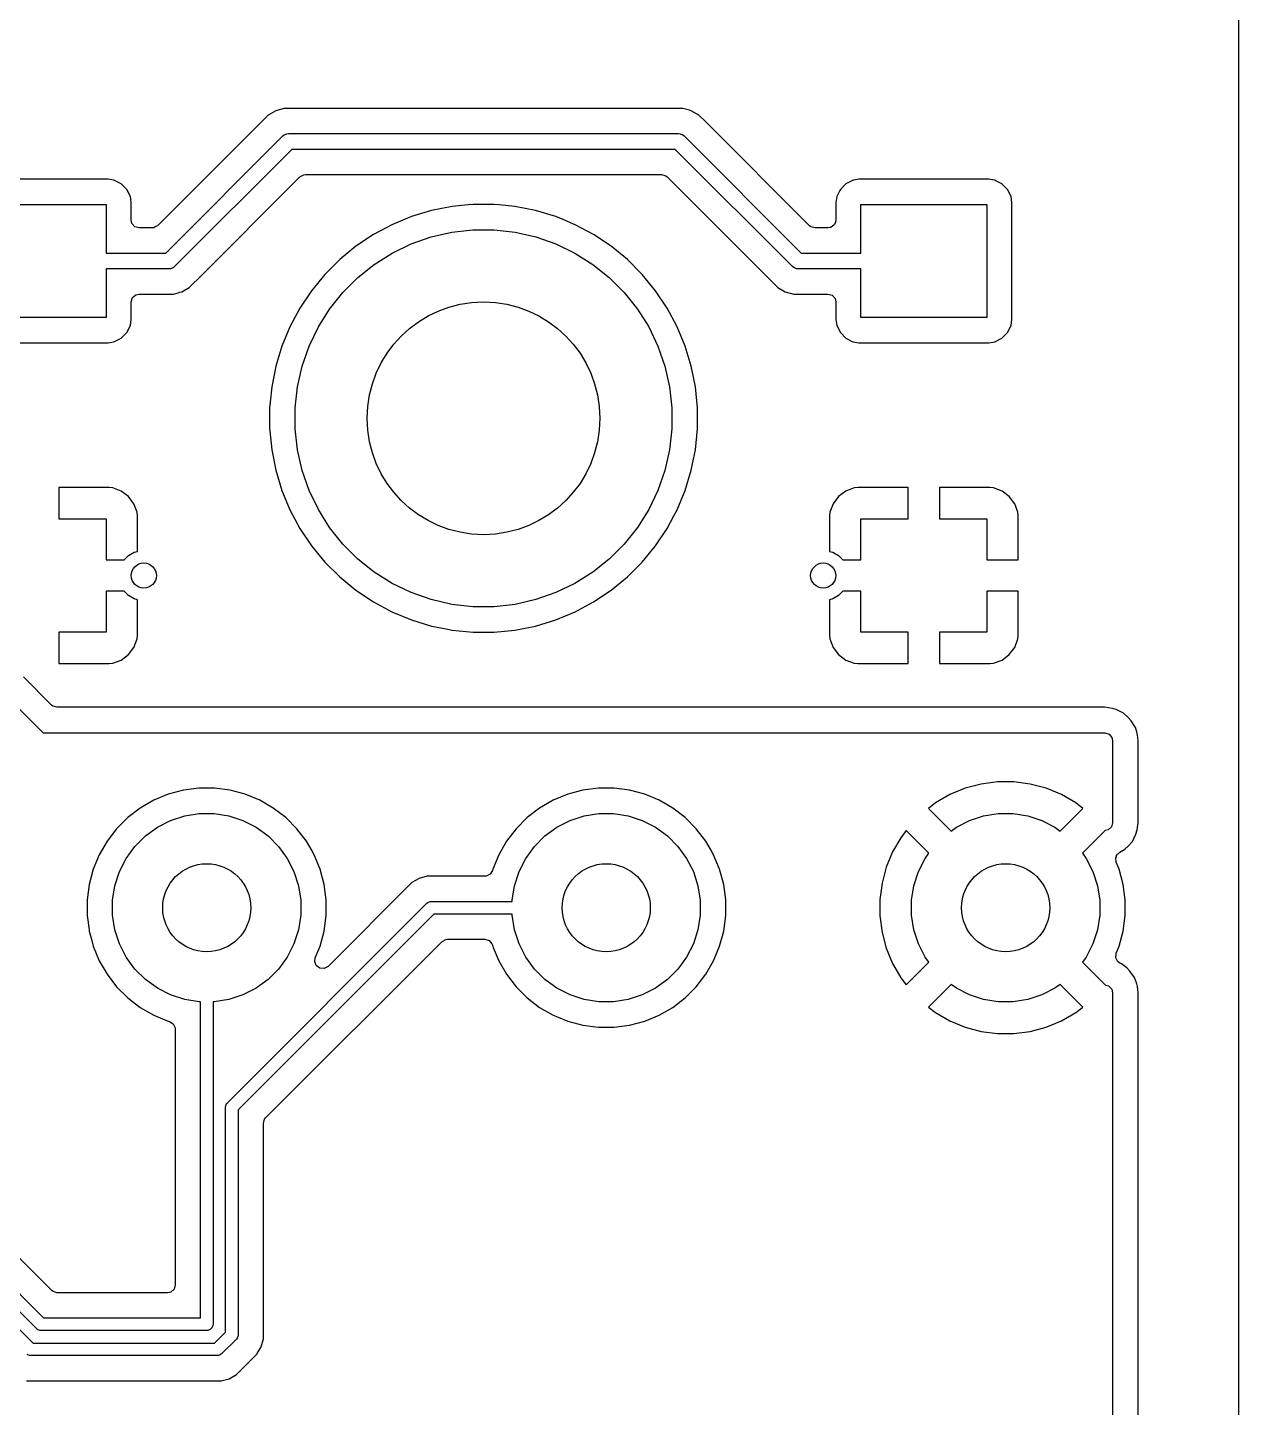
# Model space of a CAD drawing. Extents: x 0.71 to 7.56, y -5.16 to -0.79.
# Drawn here: x 6.801 to 7.559, y -3.257 to -2.393 of the extents above; entities that cross this region are included whole.
import ezdxf

# ---------------------------------------------------------------- set-up
doc = ezdxf.new("R2010")
doc.units = 0
doc.header["$MEASUREMENT"] = 0
doc.layers.add('BLACK', color=7, linetype='CONTINUOUS')

msp = doc.modelspace()

# ---------------------------------------------------------------- linework, layer by layer
at = {"layer": 'BLACK', "linetype": 'CONTINUOUS'}
for p, q in [((7.55904, -1.06321), (7.55904, -4.88168)), ((6.95186, -2.44801), (6.88262, -2.51725)), ((6.95658, -2.44529), (6.95186, -2.44801)), ((6.95186, -2.44801), (6.95186, -2.44801)), ((6.9572, -2.44512), (6.95658, -2.44529)), ((6.96184, -2.44388), (6.9572, -2.44512)), ((6.96729, -2.44388), (6.96184, -2.44388)), ((6.96759, -2.44388), (6.96729, -2.44388)), ((7.20564, -2.44388), (6.96759, -2.44388)), ((6.96759, -2.44388), (6.96759, -2.44388)), ((7.20594, -2.44388), (7.20564, -2.44388)), ((7.20564, -2.44388), (7.20564, -2.44388)), ((7.21139, -2.44388), (7.20594, -2.44388)), ((7.21554, -2.44499), (7.21139, -2.44388)), ((7.21665, -2.44529), (7.21554, -2.44499)), ((7.21554, -2.44499), (7.21554, -2.44499)), ((7.22136, -2.44801), (7.21665, -2.44529)), ((7.22549, -2.45214), (7.22136, -2.44801)), ((7.22136, -2.44801), (7.22136, -2.44801)), ((7.22549, -2.45214), (7.22549, -2.45214)), ((7.2906, -2.51725), (7.22549, -2.45214)), ((6.96109, -2.46109), (6.96183, -2.46048)), ((6.96183, -2.46048), (6.96361, -2.45974)), ((6.96361, -2.45974), (6.96457, -2.45965)), ((6.96361, -2.45974), (6.96361, -2.45974)), ((6.96457, -2.45965), (7.20866, -2.45965)), ((7.20866, -2.45965), (7.20962, -2.45974)), ((7.20962, -2.45974), (7.20962, -2.45974)), ((7.20962, -2.45974), (7.21014, -2.45996)), ((7.21014, -2.45996), (7.2114, -2.46048)), ((7.2114, -2.46048), (7.2114, -2.46048)), ((7.2114, -2.46048), (7.21214, -2.46109)), ((6.88773, -2.53445), (6.96109, -2.46109)), ((6.96661, -2.46949), (6.89324, -2.54285)), ((7.20662, -2.46949), (6.96661, -2.46949)), ((7.27998, -2.54285), (7.20662, -2.46949)), ((7.21214, -2.46109), (7.2855, -2.53445)), ((6.90672, -2.55167), (6.97171, -2.48669)), ((6.97171, -2.48669), (6.97412, -2.48537)), ((6.97412, -2.48537), (6.97516, -2.48526)), ((6.97516, -2.48526), (7.19807, -2.48526)), ((7.19807, -2.48526), (7.20071, -2.48603)), ((7.20071, -2.48603), (7.20152, -2.48669)), ((7.20152, -2.48669), (7.27076, -2.55593)), ((6.85163, -2.48817), (6.77041, -2.48817)), ((6.85533, -2.48875), (6.85163, -2.48817)), ((6.85606, -2.48913), (6.85533, -2.48875)), ((6.85978, -2.49102), (6.85606, -2.48913)), ((6.86331, -2.49455), (6.85978, -2.49102)), ((6.85978, -2.49102), (6.85978, -2.49102)), ((6.85978, -2.49102), (6.85978, -2.49102)), ((6.86558, -2.499), (6.86331, -2.49455)), ((6.86331, -2.49455), (6.86331, -2.49455)), ((6.86331, -2.49455), (6.86331, -2.49455)), ((7.30958, -2.49521), (7.30765, -2.499)), ((7.30992, -2.49455), (7.30958, -2.49521)), ((7.31345, -2.49102), (7.30992, -2.49455)), ((7.30992, -2.49455), (7.30992, -2.49455)), ((7.30992, -2.49455), (7.30992, -2.49455)), ((7.3179, -2.48875), (7.31345, -2.49102)), ((7.31345, -2.49102), (7.31345, -2.49102)), ((7.31345, -2.49102), (7.31345, -2.49102)), ((7.31841, -2.48867), (7.3179, -2.48875)), ((7.32159, -2.48817), (7.31841, -2.48867)), ((7.40282, -2.48817), (7.32159, -2.48817)), ((7.40651, -2.48875), (7.40282, -2.48817)), ((7.40724, -2.48913), (7.40651, -2.48875)), ((7.41096, -2.49102), (7.40724, -2.48913)), ((7.41449, -2.49455), (7.41096, -2.49102)), ((7.41096, -2.49102), (7.41096, -2.49102)), ((7.41096, -2.49102), (7.41096, -2.49102)), ((7.41676, -2.499), (7.41449, -2.49455)), ((7.41449, -2.49455), (7.41449, -2.49455)), ((7.41449, -2.49455), (7.41449, -2.49455)), ((6.77165, -2.50394), (6.85039, -2.50394)), ((6.85039, -2.50394), (6.85039, -2.53445)), ((6.86585, -2.50074), (6.86558, -2.499)), ((6.86616, -2.5027), (6.86585, -2.50074)), ((6.86616, -2.5138), (6.86616, -2.5027)), ((7.08004, -2.50392), (7.07709, -2.50421)), ((7.09319, -2.50392), (7.08004, -2.50392)), ((7.09638, -2.50423), (7.09319, -2.50392)), ((7.30765, -2.499), (7.30707, -2.5027)), ((7.30707, -2.5027), (7.30707, -2.5138)), ((7.32283, -2.53445), (7.32283, -2.50394)), ((7.32283, -2.50394), (7.40157, -2.50394)), ((7.40157, -2.50394), (7.40157, -2.5748)), ((7.41734, -2.5027), (7.41676, -2.499)), ((7.41734, -2.57604), (7.41734, -2.5027)), ((7.04146, -2.51159), (7.0293, -2.51663)), ((7.05405, -2.50777), (7.04146, -2.51159)), ((7.06695, -2.50521), (7.05405, -2.50777)), ((7.05405, -2.50777), (7.05405, -2.50777)), ((7.07709, -2.50421), (7.06695, -2.50521)), ((7.06695, -2.50521), (7.06695, -2.50521)), ((7.10628, -2.50521), (7.09638, -2.50423)), ((7.11918, -2.50777), (7.10628, -2.50521)), ((7.10628, -2.50521), (7.10628, -2.50521)), ((7.13177, -2.51159), (7.11918, -2.50777)), ((7.11918, -2.50777), (7.11918, -2.50777)), ((7.13636, -2.51349), (7.13177, -2.51159)), ((6.8666, -2.51583), (6.86616, -2.5138)), ((6.8684, -2.51791), (6.8666, -2.51583)), ((6.87104, -2.51868), (6.8684, -2.51791)), ((6.87917, -2.51868), (6.87104, -2.51868)), ((6.88021, -2.51857), (6.87917, -2.51868)), ((6.8803, -2.51852), (6.88021, -2.51857)), ((6.88055, -2.51848), (6.8803, -2.51852)), ((6.88156, -2.51783), (6.88055, -2.51848)), ((6.88262, -2.51725), (6.88156, -2.51783)), ((7.0293, -2.51663), (7.0177, -2.52283)), ((7.0293, -2.51663), (7.0293, -2.51663)), ((7.05392, -2.5243), (7.06683, -2.52135)), ((7.06683, -2.52135), (7.07999, -2.51987)), ((7.07999, -2.51987), (7.09324, -2.51987)), ((7.09324, -2.51987), (7.1064, -2.52135)), ((7.1064, -2.52135), (7.11931, -2.5243)), ((7.14106, -2.51544), (7.13636, -2.51349)), ((7.14392, -2.51663), (7.14106, -2.51544)), ((7.15552, -2.52283), (7.14392, -2.51663)), ((7.14392, -2.51663), (7.14392, -2.51663)), ((7.29142, -2.51791), (7.2906, -2.51725)), ((7.29406, -2.51868), (7.29142, -2.51791)), ((7.30219, -2.51868), (7.29406, -2.51868)), ((7.30356, -2.51848), (7.30219, -2.51868)), ((7.3038, -2.51833), (7.30356, -2.51848)), ((7.30421, -2.51824), (7.3038, -2.51833)), ((7.305, -2.51756), (7.30421, -2.51824)), ((7.30587, -2.517), (7.305, -2.51756)), ((7.30602, -2.51667), (7.30587, -2.517)), ((7.30629, -2.51644), (7.30602, -2.51667)), ((7.30659, -2.51544), (7.30629, -2.51644)), ((7.30702, -2.51449), (7.30659, -2.51544)), ((7.30707, -2.5138), (7.30697, -2.51414)), ((7.30697, -2.51414), (7.30702, -2.51449)), ((7.0177, -2.52283), (7.00677, -2.53013)), ((7.0177, -2.52283), (7.0177, -2.52283)), ((7.02948, -2.53442), (7.04142, -2.52868)), ((7.04142, -2.52868), (7.05392, -2.5243)), ((7.11931, -2.5243), (7.13181, -2.52868)), ((7.13181, -2.52868), (7.14375, -2.53442)), ((7.16646, -2.53013), (7.15552, -2.52283)), ((7.15552, -2.52283), (7.15552, -2.52283)), ((7.15552, -2.52283), (7.15552, -2.52283)), ((6.85039, -2.53445), (6.88773, -2.53445)), ((6.9966, -2.53848), (6.9873, -2.54778)), ((7.00677, -2.53013), (6.9966, -2.53848)), ((7.00677, -2.53013), (7.00677, -2.53013)), ((7.01827, -2.54147), (7.02948, -2.53442)), ((7.14375, -2.53442), (7.15496, -2.54147)), ((7.17663, -2.53848), (7.16646, -2.53013)), ((7.16646, -2.53013), (7.16646, -2.53013)), ((7.16646, -2.53013), (7.16646, -2.53013)), ((7.18593, -2.54778), (7.17663, -2.53848)), ((7.2855, -2.53445), (7.32283, -2.53445)), ((6.88976, -2.54429), (6.85039, -2.54429)), ((6.85039, -2.54429), (6.85039, -2.5748)), ((6.89072, -2.5442), (6.88976, -2.54429)), ((6.89124, -2.54398), (6.89072, -2.5442)), ((6.89072, -2.5442), (6.89072, -2.5442)), ((6.8925, -2.54346), (6.89124, -2.54398)), ((6.89324, -2.54285), (6.8925, -2.54346)), ((6.8925, -2.54346), (6.8925, -2.54346)), ((7.00791, -2.54973), (7.01827, -2.54147)), ((7.15496, -2.54147), (7.16532, -2.54973)), ((7.28073, -2.54346), (7.27998, -2.54285)), ((7.2825, -2.5442), (7.28073, -2.54346)), ((7.28346, -2.54429), (7.2825, -2.5442)), ((7.2825, -2.5442), (7.2825, -2.5442)), ((7.32283, -2.54429), (7.28346, -2.54429)), ((7.32283, -2.5748), (7.32283, -2.54429)), ((6.89775, -2.55865), (6.90247, -2.55593)), ((6.90247, -2.55593), (6.90632, -2.55207)), ((6.90632, -2.55207), (6.90672, -2.55167)), ((6.90632, -2.55207), (6.90632, -2.55207)), ((6.90672, -2.55167), (6.90672, -2.55167)), ((6.9873, -2.54778), (6.97895, -2.55795)), ((6.99855, -2.55909), (7.00791, -2.54973)), ((7.16532, -2.54973), (7.17468, -2.55909)), ((7.19428, -2.55795), (7.18593, -2.54778)), ((7.18593, -2.54778), (7.18593, -2.54778)), ((7.18593, -2.54778), (7.18593, -2.54778)), ((7.27076, -2.55593), (7.27076, -2.55593)), ((7.27076, -2.55593), (7.27076, -2.55593)), ((7.27076, -2.55593), (7.27548, -2.55865)), ((6.86616, -2.56494), (6.86694, -2.5623)), ((6.86694, -2.5623), (6.86902, -2.5605)), ((6.86902, -2.5605), (6.87104, -2.56006)), ((6.87104, -2.56006), (6.88674, -2.56006)), ((6.88674, -2.56006), (6.88674, -2.56006)), ((6.88674, -2.56006), (6.88704, -2.56006)), ((6.88704, -2.56006), (6.89249, -2.56006)), ((6.89249, -2.56006), (6.89549, -2.55925)), ((6.89249, -2.56006), (6.89249, -2.56006)), ((6.89549, -2.55925), (6.89664, -2.55895)), ((6.89664, -2.55895), (6.89775, -2.55865)), ((6.89664, -2.55895), (6.89664, -2.55895)), ((6.97895, -2.55795), (6.97164, -2.56888)), ((6.97895, -2.55795), (6.97895, -2.55795)), ((6.99029, -2.56945), (6.99855, -2.55909)), ((7.17468, -2.55909), (7.18294, -2.56945)), ((7.20158, -2.56889), (7.19428, -2.55795)), ((7.27548, -2.55865), (7.27548, -2.55865)), ((7.27548, -2.55865), (7.27548, -2.55865)), ((7.27548, -2.55865), (7.28074, -2.56006)), ((7.28074, -2.56006), (7.28074, -2.56006)), ((7.28074, -2.56006), (7.28649, -2.56006)), ((7.28649, -2.56006), (7.28649, -2.56006)), ((7.28649, -2.56006), (7.30219, -2.56006)), ((7.30219, -2.56006), (7.30482, -2.56083)), ((7.30482, -2.56083), (7.30663, -2.56291)), ((7.30663, -2.56291), (7.30707, -2.56494)), ((6.86616, -2.57604), (6.86616, -2.56494)), ((6.97164, -2.56889), (6.96544, -2.58049)), ((6.97164, -2.56888), (6.97164, -2.56889)), ((6.98324, -2.58066), (6.99029, -2.56945)), ((7.18294, -2.56945), (7.18999, -2.58066)), ((7.20761, -2.58015), (7.20158, -2.56889)), ((7.20158, -2.56889), (7.20158, -2.56889)), ((7.20158, -2.56889), (7.20158, -2.56889)), ((7.30707, -2.56494), (7.30707, -2.57604)), ((6.85039, -2.5748), (6.77165, -2.5748)), ((6.86331, -2.58419), (6.86558, -2.57974)), ((6.86558, -2.57974), (6.86616, -2.57604)), ((6.86558, -2.57974), (6.86558, -2.57974)), ((6.86558, -2.57974), (6.86558, -2.57974)), ((6.96544, -2.58049), (6.96041, -2.59264)), ((6.96544, -2.58049), (6.96544, -2.58049)), ((6.97749, -2.5926), (6.98324, -2.58066)), ((7.18999, -2.58066), (7.19573, -2.5926)), ((7.20778, -2.58049), (7.20761, -2.58015)), ((7.21282, -2.59264), (7.20778, -2.58049)), ((7.30707, -2.57604), (7.30765, -2.57974)), ((7.30765, -2.57974), (7.30992, -2.58419)), ((7.40157, -2.5748), (7.32283, -2.5748)), ((7.41449, -2.58419), (7.41676, -2.57974)), ((7.41676, -2.57974), (7.41734, -2.57604)), ((7.41676, -2.57974), (7.41676, -2.57974)), ((7.41676, -2.57974), (7.41676, -2.57974)), ((7.41734, -2.57604), (7.41734, -2.57604)), ((6.85163, -2.59057), (6.85533, -2.58999)), ((6.85533, -2.58999), (6.85978, -2.58772)), ((6.85978, -2.58772), (6.86331, -2.58419)), ((7.30992, -2.58419), (7.30992, -2.58419)), ((7.30992, -2.58419), (7.30992, -2.58419)), ((7.30992, -2.58419), (7.31345, -2.58772)), ((7.31345, -2.58772), (7.31345, -2.58772)), ((7.31345, -2.58772), (7.31345, -2.58772)), ((7.31345, -2.58772), (7.31732, -2.58969)), ((7.31732, -2.58969), (7.3179, -2.58999)), ((7.3179, -2.58999), (7.32159, -2.59057)), ((7.40282, -2.59057), (7.40651, -2.58999)), ((7.40651, -2.58999), (7.41096, -2.58772)), ((7.41096, -2.58772), (7.41449, -2.58419)), ((6.77041, -2.59057), (6.85163, -2.59057)), ((6.96041, -2.59264), (6.95659, -2.60523)), ((6.97312, -2.6051), (6.97749, -2.5926)), ((7.19573, -2.5926), (7.20011, -2.6051)), ((7.21664, -2.60523), (7.21282, -2.59264)), ((7.32159, -2.59057), (7.32159, -2.59057)), ((7.32159, -2.59057), (7.40282, -2.59057)), ((6.95659, -2.60523), (6.95403, -2.61813)), ((6.95659, -2.60523), (6.95659, -2.60523)), ((6.97017, -2.61801), (6.97312, -2.6051)), ((7.20011, -2.6051), (7.20306, -2.61801)), ((7.21801, -2.61212), (7.21664, -2.60523)), ((7.21664, -2.60523), (7.21664, -2.60523)), ((7.21664, -2.60523), (7.21664, -2.60523)), ((7.21664, -2.60523), (7.21664, -2.60523)), ((7.2192, -2.61813), (7.21801, -2.61212)), ((6.95403, -2.61813), (6.95309, -2.62765)), ((6.95403, -2.61813), (6.95403, -2.61813)), ((6.96869, -2.63117), (6.97017, -2.61801)), ((7.20306, -2.61801), (7.20454, -2.63117)), ((7.22049, -2.63122), (7.2192, -2.61813)), ((6.95309, -2.62765), (6.95274, -2.63122)), ((6.95274, -2.63122), (6.95274, -2.64437)), ((6.96869, -2.64442), (6.96869, -2.63117)), ((7.20454, -2.63117), (7.20454, -2.64442)), ((7.22049, -2.64437), (7.22049, -2.63122)), ((6.95274, -2.64437), (6.95285, -2.64557)), ((6.95285, -2.64557), (6.95403, -2.65746)), ((6.97017, -2.65758), (6.96869, -2.64442)), ((7.20454, -2.64442), (7.20306, -2.65758)), ((7.2192, -2.65746), (7.22049, -2.64437)), ((6.95403, -2.65746), (6.95403, -2.65746)), ((6.95403, -2.65746), (6.95659, -2.67036)), ((6.97312, -2.67049), (6.97017, -2.65758)), ((7.20306, -2.65758), (7.20011, -2.67049)), ((7.21804, -2.66332), (7.2192, -2.65746)), ((7.21664, -2.67036), (7.21804, -2.66332)), ((6.95659, -2.67036), (6.95659, -2.67036)), ((6.95659, -2.67036), (6.96041, -2.68295)), ((6.97749, -2.68299), (6.97312, -2.67049)), ((7.20011, -2.67049), (7.19573, -2.68299)), ((7.21282, -2.68295), (7.21664, -2.67036)), ((7.21664, -2.67036), (7.21664, -2.67036)), ((7.21664, -2.67036), (7.21664, -2.67036)), ((6.65499, -2.67861), (6.81102, -2.83465)), ((6.85228, -2.6811), (6.82087, -2.6811)), ((6.82087, -2.6811), (6.82087, -2.70079)), ((6.85462, -2.68135), (6.85228, -2.6811)), ((6.85992, -2.68333), (6.85462, -2.68135)), ((6.85462, -2.68135), (6.85462, -2.68135)), ((6.86446, -2.68672), (6.85992, -2.68333)), ((6.85992, -2.68333), (6.85992, -2.68333)), ((6.96041, -2.68295), (6.96544, -2.6951)), ((6.98324, -2.69493), (6.97749, -2.68299)), ((7.19573, -2.68299), (7.18999, -2.69493)), ((7.20778, -2.6951), (7.21282, -2.68295)), ((7.3133, -2.68333), (7.30877, -2.68672)), ((7.31861, -2.68135), (7.3133, -2.68333)), ((7.3133, -2.68333), (7.3133, -2.68333)), ((7.32095, -2.6811), (7.31861, -2.68135)), ((7.31861, -2.68135), (7.31861, -2.68135)), ((7.35236, -2.6811), (7.32095, -2.6811)), ((7.35236, -2.70079), (7.35236, -2.6811)), ((7.40346, -2.6811), (7.37205, -2.6811)), ((7.37205, -2.6811), (7.37205, -2.70079)), ((7.4058, -2.68135), (7.40346, -2.6811)), ((7.41111, -2.68333), (7.4058, -2.68135)), ((7.4058, -2.68135), (7.4058, -2.68135)), ((7.41564, -2.68672), (7.41111, -2.68333)), ((7.41111, -2.68333), (7.41111, -2.68333)), ((6.86785, -2.69126), (6.86446, -2.68672)), ((6.86446, -2.68672), (6.86446, -2.68672)), ((6.86983, -2.69656), (6.86785, -2.69126)), ((6.86785, -2.69126), (6.86785, -2.69126)), ((7.30538, -2.69126), (7.3034, -2.69656)), ((7.30877, -2.68672), (7.30538, -2.69126)), ((7.30538, -2.69126), (7.30538, -2.69126)), ((7.30877, -2.68672), (7.30877, -2.68672)), ((7.41903, -2.69126), (7.41564, -2.68672)), ((7.41564, -2.68672), (7.41564, -2.68672)), ((7.42101, -2.69656), (7.41903, -2.69126)), ((7.41903, -2.69126), (7.41903, -2.69126)), ((6.82087, -2.70079), (6.85039, -2.70079)), ((6.85039, -2.70079), (6.85039, -2.72638)), ((6.87008, -2.6989), (6.86983, -2.69656)), ((6.86983, -2.69656), (6.86983, -2.69656)), ((6.87008, -2.72111), (6.87008, -2.6989)), ((6.87008, -2.6989), (6.87008, -2.6989)), ((6.96544, -2.6951), (6.96544, -2.6951)), ((6.96544, -2.6951), (6.97164, -2.7067)), ((6.99029, -2.70614), (6.98324, -2.69493)), ((7.18999, -2.69493), (7.18294, -2.70614)), ((7.20158, -2.70671), (7.20575, -2.6989)), ((7.20575, -2.6989), (7.20778, -2.6951)), ((7.3034, -2.69656), (7.30315, -2.6989)), ((7.30315, -2.6989), (7.30315, -2.72111)), ((7.3034, -2.69656), (7.3034, -2.69656)), ((7.32283, -2.72638), (7.32283, -2.70079)), ((7.32283, -2.70079), (7.35236, -2.70079)), ((7.37205, -2.70079), (7.40157, -2.70079)), ((7.40157, -2.70079), (7.40157, -2.72638)), ((7.42126, -2.6989), (7.42101, -2.69656)), ((7.42101, -2.69656), (7.42101, -2.69656)), ((7.42126, -2.72638), (7.42126, -2.6989)), ((7.42126, -2.6989), (7.42126, -2.6989)), ((6.97164, -2.7067), (6.97164, -2.70671)), ((6.97164, -2.70671), (6.97895, -2.71764)), ((6.99855, -2.7165), (6.99029, -2.70614)), ((7.18294, -2.70614), (7.17468, -2.7165)), ((7.19428, -2.71764), (7.20158, -2.70671)), ((6.97895, -2.71764), (6.97895, -2.71764)), ((6.97895, -2.71764), (6.9873, -2.72781)), ((7.00791, -2.72586), (6.99855, -2.7165)), ((7.17468, -2.7165), (7.16532, -2.72586)), ((7.18593, -2.72781), (7.19428, -2.71764)), ((6.85039, -2.72638), (6.86178, -2.72638)), ((6.86178, -2.72638), (6.86443, -2.72373)), ((6.86443, -2.72373), (6.86799, -2.72167)), ((6.86799, -2.72167), (6.87008, -2.72111)), ((6.9873, -2.72781), (6.9966, -2.73711)), ((7.01827, -2.73412), (7.00791, -2.72586)), ((7.16532, -2.72586), (7.15496, -2.73412)), ((7.17663, -2.73711), (7.18593, -2.72781)), ((7.30315, -2.72111), (7.30524, -2.72167)), ((7.30524, -2.72167), (7.3088, -2.72373)), ((7.3088, -2.72373), (7.31145, -2.72638)), ((7.31145, -2.72638), (7.32283, -2.72638)), ((7.40157, -2.72638), (7.42126, -2.72638)), ((6.9966, -2.73711), (6.9966, -2.73711)), ((6.9966, -2.73711), (6.9966, -2.73711)), ((6.9966, -2.73711), (7.00677, -2.74546)), ((7.02948, -2.74117), (7.01827, -2.73412)), ((7.15496, -2.73412), (7.14375, -2.74117)), ((7.16646, -2.74546), (7.17663, -2.73711)), ((7.00677, -2.74546), (7.0177, -2.75276)), ((7.04142, -2.74691), (7.02948, -2.74117)), ((7.14375, -2.74117), (7.13181, -2.74691)), ((7.15552, -2.75276), (7.16646, -2.74546)), ((6.86178, -2.74606), (6.85039, -2.74606)), ((6.85039, -2.74606), (6.85039, -2.77165)), ((6.86443, -2.74871), (6.86178, -2.74606)), ((6.86799, -2.75077), (6.86443, -2.74871)), ((6.87008, -2.75133), (6.86799, -2.75077)), ((6.87008, -2.77354), (6.87008, -2.75133)), ((7.0177, -2.75276), (7.0177, -2.75276)), ((7.0177, -2.75276), (7.0177, -2.75276)), ((7.0177, -2.75276), (7.0293, -2.75897)), ((7.05392, -2.75129), (7.04142, -2.74691)), ((7.06683, -2.75424), (7.05392, -2.75129)), ((7.07999, -2.75572), (7.06683, -2.75424)), ((7.1064, -2.75424), (7.09324, -2.75572)), ((7.11931, -2.75129), (7.1064, -2.75424)), ((7.13181, -2.74691), (7.11931, -2.75129)), ((7.14392, -2.75897), (7.15552, -2.75276)), ((7.30524, -2.75077), (7.30315, -2.75133)), ((7.30315, -2.75133), (7.30315, -2.77354)), ((7.3088, -2.74871), (7.30524, -2.75077)), ((7.31145, -2.74606), (7.3088, -2.74871)), ((7.32283, -2.74606), (7.31145, -2.74606)), ((7.32283, -2.77165), (7.32283, -2.74606)), ((7.42126, -2.74606), (7.40157, -2.74606)), ((7.40157, -2.74606), (7.40157, -2.77165)), ((7.42126, -2.77354), (7.42126, -2.74606)), ((7.0293, -2.75897), (7.0293, -2.75897)), ((7.0293, -2.75897), (7.0293, -2.75897)), ((7.0293, -2.75897), (7.04146, -2.764)), ((7.09324, -2.75572), (7.07999, -2.75572)), ((7.13177, -2.764), (7.14392, -2.75897)), ((6.85039, -2.77165), (6.82087, -2.77165)), ((6.82087, -2.77165), (6.82087, -2.79134)), ((7.04146, -2.764), (7.05405, -2.76782)), ((7.05405, -2.76782), (7.05405, -2.76782)), ((7.05405, -2.76782), (7.05405, -2.76782)), ((7.05405, -2.76782), (7.05405, -2.76782)), ((7.05405, -2.76782), (7.06214, -2.76943)), ((7.06214, -2.76943), (7.06695, -2.77038)), ((7.06695, -2.77038), (7.08004, -2.77167)), ((7.08004, -2.77167), (7.08004, -2.77167)), ((7.08004, -2.77167), (7.09319, -2.77167)), ((7.09319, -2.77167), (7.10628, -2.77038)), ((7.09319, -2.77167), (7.09319, -2.77167)), ((7.10628, -2.77038), (7.11267, -2.76911)), ((7.11267, -2.76911), (7.11918, -2.76782)), ((7.11918, -2.76782), (7.13177, -2.764)), ((7.11918, -2.76782), (7.11918, -2.76782)), ((7.11918, -2.76782), (7.11918, -2.76782)), ((7.11918, -2.76782), (7.11918, -2.76782)), ((7.35236, -2.77165), (7.32283, -2.77165)), ((7.35236, -2.79134), (7.35236, -2.77165)), ((7.40157, -2.77165), (7.37205, -2.77165)), ((7.37205, -2.77165), (7.37205, -2.79134)), ((6.86785, -2.78118), (6.86983, -2.77588)), ((6.86983, -2.77588), (6.87008, -2.77354)), ((6.86983, -2.77588), (6.86983, -2.77588)), ((6.87008, -2.77354), (6.87008, -2.77354)), ((7.30315, -2.77354), (7.3034, -2.77588)), ((7.3034, -2.77588), (7.3034, -2.77588)), ((7.3034, -2.77588), (7.30538, -2.78118)), ((7.41903, -2.78118), (7.42101, -2.77588)), ((7.42101, -2.77588), (7.42126, -2.77354)), ((7.42101, -2.77588), (7.42101, -2.77588)), ((7.42126, -2.77354), (7.42126, -2.77354)), ((6.85462, -2.79109), (6.85992, -2.78911)), ((6.85992, -2.78911), (6.86446, -2.78572)), ((6.85992, -2.78911), (6.85992, -2.78911)), ((6.86446, -2.78572), (6.86785, -2.78118)), ((6.86446, -2.78572), (6.86446, -2.78572)), ((6.86785, -2.78118), (6.86785, -2.78118)), ((7.30538, -2.78118), (7.30538, -2.78118)), ((7.30538, -2.78118), (7.30877, -2.78572)), ((7.30877, -2.78572), (7.30877, -2.78572)), ((7.30877, -2.78572), (7.3133, -2.78911)), ((7.3133, -2.78911), (7.3133, -2.78911)), ((7.3133, -2.78911), (7.31861, -2.79109)), ((7.4058, -2.79109), (7.41111, -2.78911)), ((7.41111, -2.78911), (7.41564, -2.78572)), ((7.41111, -2.78911), (7.41111, -2.78911)), ((7.41564, -2.78572), (7.41903, -2.78118)), ((7.41564, -2.78572), (7.41564, -2.78572)), ((7.41903, -2.78118), (7.41903, -2.78118)), ((6.82087, -2.79134), (6.85228, -2.79134)), ((6.85228, -2.79134), (6.85462, -2.79109)), ((6.85228, -2.79134), (6.85228, -2.79134)), ((6.85462, -2.79109), (6.85462, -2.79109)), ((7.31861, -2.79109), (7.31861, -2.79109)), ((7.31861, -2.79109), (7.32095, -2.79134)), ((7.32095, -2.79134), (7.32095, -2.79134)), ((7.32095, -2.79134), (7.35236, -2.79134)), ((7.37205, -2.79134), (7.40346, -2.79134)), ((7.40346, -2.79134), (7.4058, -2.79109)), ((7.40346, -2.79134), (7.40346, -2.79134)), ((7.4058, -2.79109), (7.4058, -2.79109)), ((6.81621, -2.81725), (6.79863, -2.79967)), ((6.81702, -2.81791), (6.81621, -2.81725)), ((6.81966, -2.81868), (6.81702, -2.81791)), ((7.47543, -2.81868), (6.81966, -2.81868)), ((7.47993, -2.81933), (7.47543, -2.81868)), ((7.48257, -2.8201), (7.47993, -2.81933)), ((7.47993, -2.81933), (7.47993, -2.81933)), ((7.48708, -2.82224), (7.48257, -2.8201)), ((7.49014, -2.82497), (7.48708, -2.82224)), ((7.48708, -2.82224), (7.48708, -2.82224)), ((7.48708, -2.82224), (7.48708, -2.82224)), ((7.49194, -2.82705), (7.49014, -2.82497)), ((7.49014, -2.82497), (7.49014, -2.82497)), ((7.49014, -2.82497), (7.49014, -2.82497)), ((7.49194, -2.82705), (7.49194, -2.82705)), ((7.49194, -2.82705), (7.49194, -2.82705)), ((7.49458, -2.83129), (7.49194, -2.82705)), ((7.49547, -2.83411), (7.49458, -2.83129)), ((6.81102, -2.83465), (7.47543, -2.83465)), ((7.47543, -2.83465), (7.47807, -2.83542)), ((7.47807, -2.83542), (7.47987, -2.8375)), ((7.47987, -2.8375), (7.48031, -2.83953)), ((7.48031, -2.83953), (7.48031, -2.89091)), ((7.49591, -2.83613), (7.49547, -2.83411)), ((7.49628, -2.83953), (7.49591, -2.83613)), ((7.49628, -2.89091), (7.49628, -2.83953)), ((7.39799, -2.8667), (7.38802, -2.86937)), ((7.40822, -2.86535), (7.39799, -2.8667)), ((7.39799, -2.8667), (7.39799, -2.8667)), ((7.41855, -2.86535), (7.40822, -2.86535)), ((7.42878, -2.8667), (7.41855, -2.86535)), ((7.43875, -2.86937), (7.42878, -2.8667)), ((7.42878, -2.8667), (7.42878, -2.8667)), ((6.88928, -2.87309), (6.88022, -2.87684)), ((6.89876, -2.87055), (6.88928, -2.87309)), ((6.90848, -2.86927), (6.89876, -2.87055)), ((6.91829, -2.86927), (6.90848, -2.86927)), ((6.90848, -2.86927), (6.90848, -2.86927)), ((6.90848, -2.86927), (6.90848, -2.86927)), ((6.92801, -2.87055), (6.91829, -2.86927)), ((6.91829, -2.86927), (6.91829, -2.86927)), ((6.91829, -2.86927), (6.91829, -2.86927)), ((6.93749, -2.87309), (6.92801, -2.87055)), ((6.94655, -2.87684), (6.93749, -2.87309)), ((7.13928, -2.87309), (7.13022, -2.87684)), ((7.14876, -2.87055), (7.13928, -2.87309)), ((7.15848, -2.86927), (7.14876, -2.87055)), ((7.16829, -2.86927), (7.15848, -2.86927)), ((7.15848, -2.86927), (7.15848, -2.86927)), ((7.15848, -2.86927), (7.15848, -2.86927)), ((7.17801, -2.87055), (7.16829, -2.86927)), ((7.16829, -2.86927), (7.16829, -2.86927)), ((7.16829, -2.86927), (7.16829, -2.86927)), ((7.18749, -2.87309), (7.17801, -2.87055)), ((7.19655, -2.87684), (7.18749, -2.87309)), ((7.37848, -2.87332), (7.36955, -2.87848)), ((7.37849, -2.87332), (7.37848, -2.87332)), ((7.38802, -2.86937), (7.37849, -2.87332)), ((7.44829, -2.87332), (7.43875, -2.86937)), ((7.45723, -2.87848), (7.44829, -2.87332)), ((7.44829, -2.87332), (7.44829, -2.87332)), ((6.87173, -2.88175), (6.86395, -2.88772)), ((6.88022, -2.87684), (6.87173, -2.88175)), ((6.88022, -2.87684), (6.88022, -2.87684)), ((6.95504, -2.88175), (6.94655, -2.87684)), ((6.94655, -2.87684), (6.94655, -2.87684)), ((6.96283, -2.88772), (6.95504, -2.88175)), ((7.12173, -2.88175), (7.11395, -2.88772)), ((7.13022, -2.87684), (7.12173, -2.88175)), ((7.13022, -2.87684), (7.13022, -2.87684)), ((7.20504, -2.88175), (7.19655, -2.87684)), ((7.19655, -2.87684), (7.19655, -2.87684)), ((7.21274, -2.88765), (7.20504, -2.88175)), ((7.36955, -2.87848), (7.3651, -2.88189)), ((7.3651, -2.88189), (7.3651, -2.88189)), ((7.3651, -2.88189), (7.3793, -2.89609)), ((7.44747, -2.89609), (7.46167, -2.88189)), ((7.46167, -2.88189), (7.45723, -2.87848)), ((7.45723, -2.87848), (7.45723, -2.87848)), ((6.86395, -2.88772), (6.85701, -2.89465)), ((6.86395, -2.88772), (6.86395, -2.88772)), ((6.88253, -2.89374), (6.89079, -2.88953)), ((6.89079, -2.88953), (6.8996, -2.88667)), ((6.8996, -2.88667), (6.90875, -2.88522)), ((6.90875, -2.88522), (6.91802, -2.88522)), ((6.91802, -2.88522), (6.92717, -2.88667)), ((6.92717, -2.88667), (6.93599, -2.88953)), ((6.93599, -2.88953), (6.94424, -2.89374)), ((6.96976, -2.89465), (6.96283, -2.88772)), ((6.96283, -2.88772), (6.96283, -2.88772)), ((7.11395, -2.88772), (7.10701, -2.89465)), ((7.11395, -2.88772), (7.11395, -2.88772)), ((7.13253, -2.89374), (7.14079, -2.88953)), ((7.14079, -2.88953), (7.1496, -2.88667)), ((7.1496, -2.88667), (7.15875, -2.88522)), ((7.15875, -2.88522), (7.16802, -2.88522)), ((7.16802, -2.88522), (7.17717, -2.88667)), ((7.17717, -2.88667), (7.18599, -2.88953)), ((7.18599, -2.88953), (7.19424, -2.89374)), ((7.21283, -2.88772), (7.21274, -2.88765)), ((7.21274, -2.88765), (7.21274, -2.88765)), ((7.21274, -2.88765), (7.21274, -2.88765)), ((7.21976, -2.89465), (7.21283, -2.88772)), ((7.21283, -2.88772), (7.21283, -2.88772)), ((7.38253, -2.89374), (7.39079, -2.88953)), ((7.39079, -2.88953), (7.3996, -2.88667)), ((7.3996, -2.88667), (7.40875, -2.88522)), ((7.40875, -2.88522), (7.41802, -2.88522)), ((7.41802, -2.88522), (7.42717, -2.88667)), ((7.42717, -2.88667), (7.43599, -2.88953)), ((7.43599, -2.88953), (7.44424, -2.89374)), ((7.48031, -2.89091), (7.47954, -2.89355)), ((7.49563, -2.89541), (7.49628, -2.89091)), ((6.85701, -2.89465), (6.85104, -2.90244)), ((6.85701, -2.89465), (6.85701, -2.89465)), ((6.86848, -2.90574), (6.87503, -2.89919)), ((6.87503, -2.89919), (6.88253, -2.89374)), ((6.94424, -2.89374), (6.95174, -2.89919)), ((6.95174, -2.89919), (6.95829, -2.90574)), ((6.97573, -2.90244), (6.96976, -2.89465)), ((6.96976, -2.89465), (6.96976, -2.89465)), ((7.10701, -2.89465), (7.10104, -2.90244)), ((7.10701, -2.89465), (7.10701, -2.89465)), ((7.11848, -2.90574), (7.12503, -2.89919)), ((7.12503, -2.89919), (7.13253, -2.89374)), ((7.19424, -2.89374), (7.20174, -2.89919)), ((7.20174, -2.89919), (7.20829, -2.90574)), ((7.22573, -2.90244), (7.21976, -2.89465)), ((7.21976, -2.89465), (7.21976, -2.89465)), ((7.34778, -2.90025), (7.34261, -2.90919)), ((7.35118, -2.89581), (7.34778, -2.90025)), ((7.36538, -2.91001), (7.35118, -2.89581)), ((7.35118, -2.89581), (7.35118, -2.89581)), ((7.3793, -2.89609), (7.38253, -2.89374)), ((7.44424, -2.89374), (7.44747, -2.89609)), ((7.47573, -2.89567), (7.46139, -2.91001)), ((7.47746, -2.89535), (7.47573, -2.89567)), ((7.47954, -2.89355), (7.47746, -2.89535)), ((7.49272, -2.90256), (7.49486, -2.89805)), ((7.49486, -2.89805), (7.49563, -2.89541)), ((6.8164, -3.18359), (6.53831, -2.90549)), ((6.85104, -2.90244), (6.84614, -2.91093)), ((6.86303, -2.91324), (6.86848, -2.90574)), ((6.95829, -2.90574), (6.96374, -2.91324)), ((6.97866, -2.9075), (6.97573, -2.90244)), ((6.98064, -2.91093), (6.97866, -2.9075)), ((7.10104, -2.90244), (7.09614, -2.91093)), ((7.11303, -2.91324), (7.11848, -2.90574)), ((7.20829, -2.90574), (7.21374, -2.91324)), ((7.22866, -2.9075), (7.22573, -2.90244)), ((7.23064, -2.91093), (7.22866, -2.9075)), ((7.34261, -2.90919), (7.33866, -2.91873)), ((7.34261, -2.90919), (7.34261, -2.90919)), ((7.36303, -2.91324), (7.36538, -2.91001)), ((7.46139, -2.91001), (7.46374, -2.91324)), ((7.48393, -2.91005), (7.4848, -2.90935)), ((7.4848, -2.90935), (7.48792, -2.90742)), ((7.48792, -2.90742), (7.48999, -2.90561)), ((7.48999, -2.90561), (7.49272, -2.90256)), ((6.52899, -2.91848), (6.8113, -3.20079)), ((6.84614, -2.91093), (6.84238, -2.91999)), ((6.84614, -2.91093), (6.84614, -2.91093)), ((6.85883, -2.9215), (6.86303, -2.91324)), ((6.96374, -2.91324), (6.96795, -2.9215)), ((6.98439, -2.91999), (6.98064, -2.91093)), ((7.09614, -2.91093), (7.09238, -2.91999)), ((7.09614, -2.91093), (7.09614, -2.91093)), ((7.10883, -2.9215), (7.11303, -2.91324)), ((7.21374, -2.91324), (7.21795, -2.9215)), ((7.23439, -2.91999), (7.23064, -2.91093)), ((7.35883, -2.9215), (7.36303, -2.91324)), ((7.46374, -2.91324), (7.46795, -2.9215)), ((7.48223, -2.91413), (7.48236, -2.91353)), ((7.48251, -2.91487), (7.48223, -2.91413)), ((7.4823, -2.91291), (7.48265, -2.91221)), ((7.48236, -2.91353), (7.4823, -2.91291)), ((7.48259, -2.91565), (7.48251, -2.91487)), ((7.48439, -2.91999), (7.48259, -2.91565)), ((7.48265, -2.91221), (7.48282, -2.91144)), ((7.48282, -2.91144), (7.48347, -2.91056)), ((7.48347, -2.91056), (7.48353, -2.91045)), ((7.48353, -2.91045), (7.48365, -2.91033)), ((7.48365, -2.91033), (7.48371, -2.91027)), ((7.48371, -2.91027), (7.48393, -2.91005)), ((6.80689, -3.20751), (6.52458, -2.9252)), ((6.84238, -2.91999), (6.83984, -2.92947)), ((6.85596, -2.93031), (6.85883, -2.9215)), ((6.96795, -2.9215), (6.97081, -2.93031)), ((6.98693, -2.92947), (6.98439, -2.91999)), ((7.04633, -2.92573), (7.04184, -2.92833)), ((7.05134, -2.92439), (7.04633, -2.92573)), ((7.08746, -2.92439), (7.05134, -2.92439)), ((7.08827, -2.92432), (7.08746, -2.92439)), ((7.09074, -2.92312), (7.08827, -2.92432)), ((7.09217, -2.92077), (7.09074, -2.92312)), ((7.09238, -2.91999), (7.09217, -2.92077)), ((7.10596, -2.93031), (7.10883, -2.9215)), ((7.21795, -2.9215), (7.22081, -2.93031)), ((7.23693, -2.92947), (7.23439, -2.91999)), ((7.33866, -2.91873), (7.33599, -2.9287)), ((7.35596, -2.93031), (7.35883, -2.9215)), ((7.46795, -2.9215), (7.47081, -2.93031)), ((7.48693, -2.92947), (7.48439, -2.91999)), ((6.83984, -2.92947), (6.83856, -2.93919)), ((6.85451, -2.93946), (6.85596, -2.93031)), ((6.97081, -2.93031), (6.97226, -2.93946)), ((6.98821, -2.93919), (6.98693, -2.92947)), ((7.04184, -2.92833), (6.98931, -2.98085)), ((7.04184, -2.92833), (7.04184, -2.92833)), ((7.10451, -2.93946), (7.10596, -2.93031)), ((7.22081, -2.93031), (7.22226, -2.93946)), ((7.23817, -2.93893), (7.23693, -2.92947)), ((7.23693, -2.92947), (7.23693, -2.92947)), ((7.33599, -2.9287), (7.33465, -2.93893)), ((7.33599, -2.9287), (7.33599, -2.9287)), ((7.35451, -2.93946), (7.35596, -2.93031)), ((7.47081, -2.93031), (7.47226, -2.93946)), ((7.48821, -2.93919), (7.48693, -2.92947)), ((6.52641, -2.93816), (6.80478, -3.21654)), ((6.83856, -2.93919), (6.83856, -2.93919)), ((6.83856, -2.93919), (6.83856, -2.949)), ((6.85451, -2.94873), (6.85451, -2.93946)), ((6.92635, -3.06611), (7.05115, -2.94131)), ((6.97226, -2.93946), (6.97226, -2.94873)), ((6.98821, -2.949), (6.98821, -2.93919)), ((7.05115, -2.94131), (7.05175, -2.94082)), ((7.05175, -2.94082), (7.05317, -2.94023)), ((7.05317, -2.94023), (7.05394, -2.94016)), ((7.05394, -2.94016), (7.10451, -2.94016)), ((7.10451, -2.94016), (7.10451, -2.93946)), ((7.22226, -2.93946), (7.22226, -2.94873)), ((7.23821, -2.93919), (7.23817, -2.93893)), ((7.23821, -2.949), (7.23821, -2.93919)), ((7.33465, -2.93893), (7.33465, -2.94926)), ((7.35451, -2.94873), (7.35451, -2.93946)), ((7.47226, -2.93946), (7.47226, -2.94873)), ((7.48821, -2.949), (7.48821, -2.93919)), ((6.83856, -2.949), (6.83856, -2.949)), ((6.83856, -2.949), (6.83975, -2.95801)), ((6.85596, -2.95788), (6.85451, -2.94873)), ((7.05557, -2.94803), (6.93307, -3.07053)), ((6.97226, -2.94873), (6.97081, -2.95788)), ((6.98693, -2.95872), (6.98821, -2.949)), ((7.10451, -2.94803), (7.05557, -2.94803)), ((7.10451, -2.94873), (7.10451, -2.94803)), ((7.10596, -2.95788), (7.10451, -2.94873)), ((7.22226, -2.94873), (7.22081, -2.95788)), ((7.23693, -2.95872), (7.23821, -2.949)), ((7.33465, -2.94926), (7.33599, -2.95949)), ((7.35596, -2.95788), (7.35451, -2.94873)), ((7.47226, -2.94873), (7.47081, -2.95788)), ((7.48693, -2.95872), (7.48821, -2.949)), ((6.83975, -2.95801), (6.83984, -2.95872)), ((6.83984, -2.95872), (6.84141, -2.96457)), ((6.85883, -2.96669), (6.85596, -2.95788)), ((6.97081, -2.95788), (6.96795, -2.96669)), ((6.98439, -2.9682), (6.98693, -2.95872)), ((7.10883, -2.96669), (7.10596, -2.95788)), ((7.22081, -2.95788), (7.21795, -2.96669)), ((7.23439, -2.9682), (7.23693, -2.95872)), ((7.33599, -2.95949), (7.33599, -2.95949)), ((7.33599, -2.95949), (7.33866, -2.96946)), ((7.35883, -2.96669), (7.35596, -2.95788)), ((7.47081, -2.95788), (7.46795, -2.96669)), ((7.48439, -2.9682), (7.48693, -2.95872)), ((6.84141, -2.96457), (6.84238, -2.9682)), ((6.84238, -2.9682), (6.84614, -2.97726)), ((6.86303, -2.97495), (6.85883, -2.96669)), ((6.95027, -3.07563), (7.06067, -2.96523)), ((6.96795, -2.96669), (6.96374, -2.97495)), ((6.98135, -2.97553), (6.98439, -2.9682)), ((7.06067, -2.96523), (7.06308, -2.96391)), ((7.06308, -2.96391), (7.06412, -2.9638)), ((7.06412, -2.9638), (7.08746, -2.9638)), ((7.08746, -2.9638), (7.0901, -2.96457)), ((7.0901, -2.96457), (7.0919, -2.96665)), ((7.0919, -2.96665), (7.09217, -2.96742)), ((7.09217, -2.96742), (7.09238, -2.9682)), ((7.09238, -2.9682), (7.09268, -2.96892)), ((7.09268, -2.96892), (7.09614, -2.97726)), ((7.11303, -2.97495), (7.10883, -2.96669)), ((7.21795, -2.96669), (7.21374, -2.97495)), ((7.23064, -2.97726), (7.23439, -2.9682)), ((7.33866, -2.96946), (7.34261, -2.97899)), ((7.36303, -2.97495), (7.35883, -2.96669)), ((7.46795, -2.96669), (7.46374, -2.97495)), ((7.48259, -2.97254), (7.48439, -2.9682)), ((6.84614, -2.97726), (6.84614, -2.97726)), ((6.84614, -2.97726), (6.85104, -2.98575)), ((6.86848, -2.98245), (6.86303, -2.97495)), ((6.96374, -2.97495), (6.95829, -2.98245)), ((6.98099, -2.97775), (6.98135, -2.97553)), ((6.98195, -2.98032), (6.98099, -2.97775)), ((7.09614, -2.97726), (7.09614, -2.97726)), ((7.09614, -2.97726), (7.10104, -2.98575)), ((7.11848, -2.98245), (7.11303, -2.97495)), ((7.21374, -2.97495), (7.20829, -2.98245)), ((7.22573, -2.98575), (7.23064, -2.97726)), ((7.34261, -2.97899), (7.34261, -2.979)), ((7.34261, -2.979), (7.34778, -2.98793)), ((7.35118, -2.99238), (7.36538, -2.97818)), ((7.36538, -2.97818), (7.36303, -2.97495)), ((7.46374, -2.97495), (7.46139, -2.97818)), ((7.46139, -2.97818), (7.47576, -2.99255)), ((7.48233, -2.97545), (7.48253, -2.9727)), ((7.48365, -2.97786), (7.48233, -2.97545)), ((7.48253, -2.9727), (7.48259, -2.97254)), ((7.48377, -2.97798), (7.48365, -2.97786)), ((7.48488, -2.97882), (7.48377, -2.97798)), ((7.48511, -2.97887), (7.48488, -2.97882)), ((7.48542, -2.97907), (7.48511, -2.97887)), ((7.48593, -2.97927), (7.48542, -2.97907)), ((6.85104, -2.98575), (6.85701, -2.99353)), ((6.87503, -2.989), (6.86848, -2.98245)), ((6.95829, -2.98245), (6.95174, -2.989)), ((6.98416, -2.98197), (6.98195, -2.98032)), ((6.9869, -2.98217), (6.98416, -2.98197)), ((6.98931, -2.98085), (6.9869, -2.98217)), ((7.10104, -2.98575), (7.10701, -2.99353)), ((7.12503, -2.989), (7.11848, -2.98245)), ((7.20829, -2.98245), (7.20174, -2.989)), ((7.21976, -2.99353), (7.22573, -2.98575)), ((7.48915, -2.98179), (7.48593, -2.97927)), ((7.48593, -2.97927), (7.48593, -2.97927)), ((7.48593, -2.97927), (7.48593, -2.97927)), ((7.49109, -2.98374), (7.48915, -2.98179)), ((7.48915, -2.98179), (7.48915, -2.98179)), ((7.494, -2.9878), (7.49109, -2.98374)), ((7.49109, -2.98374), (7.49109, -2.98374)), ((6.85701, -2.99353), (6.85701, -2.99353)), ((6.85701, -2.99353), (6.86395, -3.00047)), ((6.88253, -2.99445), (6.87503, -2.989)), ((6.89079, -2.99865), (6.88253, -2.99445)), ((6.94424, -2.99445), (6.93599, -2.99865)), ((6.95174, -2.989), (6.94424, -2.99445)), ((7.10701, -2.99353), (7.10701, -2.99353)), ((7.10701, -2.99353), (7.11395, -3.00047)), ((7.13253, -2.99445), (7.12503, -2.989)), ((7.14079, -2.99865), (7.13253, -2.99445)), ((7.19424, -2.99445), (7.18599, -2.99865)), ((7.20174, -2.989), (7.19424, -2.99445)), ((7.21283, -3.00047), (7.21976, -2.99353)), ((7.34778, -2.98793), (7.34778, -2.98793)), ((7.34778, -2.98793), (7.35118, -2.99238)), ((7.3793, -2.9921), (7.3651, -3.0063)), ((7.38253, -2.99445), (7.3793, -2.9921)), ((7.39079, -2.99865), (7.38253, -2.99445)), ((7.44424, -2.99445), (7.43599, -2.99865)), ((7.44747, -2.9921), (7.44424, -2.99445)), ((7.46167, -3.0063), (7.44747, -2.9921)), ((7.47576, -2.99255), (7.4778, -2.99301)), ((7.4778, -2.99301), (7.47973, -2.99496)), ((7.47973, -2.99496), (7.48031, -2.99728)), ((7.49521, -2.99106), (7.494, -2.9878)), ((7.494, -2.9878), (7.494, -2.9878)), ((7.49539, -2.99178), (7.49521, -2.99106)), ((7.4958, -2.99338), (7.49539, -2.99178)), ((7.49625, -2.99707), (7.4958, -2.99338)), ((7.4958, -2.99338), (7.4958, -2.99338)), ((6.86395, -3.00047), (6.86395, -3.00047)), ((6.86395, -3.00047), (6.87173, -3.00644)), ((6.8996, -3.00152), (6.89079, -2.99865)), ((6.90875, -3.00297), (6.8996, -3.00152)), ((6.90945, -3.00297), (6.90875, -3.00297)), ((6.90945, -3.20079), (6.90945, -3.00297)), ((6.91802, -3.00297), (6.91732, -3.00297)), ((6.91732, -3.00297), (6.91732, -3.20472)), ((6.92717, -3.00152), (6.91802, -3.00297)), ((6.93599, -2.99865), (6.92717, -3.00152)), ((7.11395, -3.00047), (7.11395, -3.00047)), ((7.11395, -3.00047), (7.12173, -3.00644)), ((7.1496, -3.00152), (7.14079, -2.99865)), ((7.15875, -3.00297), (7.1496, -3.00152)), ((7.16802, -3.00297), (7.15875, -3.00297)), ((7.17717, -3.00152), (7.16802, -3.00297)), ((7.18599, -2.99865), (7.17717, -3.00152)), ((7.20504, -3.00644), (7.21018, -3.0025)), ((7.21018, -3.0025), (7.21274, -3.00053)), ((7.21274, -3.00053), (7.21276, -3.00052)), ((7.21274, -3.00053), (7.21274, -3.00053)), ((7.21276, -3.00052), (7.21283, -3.00047)), ((7.3996, -3.00152), (7.39079, -2.99865)), ((7.40875, -3.00297), (7.3996, -3.00152)), ((7.41802, -3.00297), (7.40875, -3.00297)), ((7.42717, -3.00152), (7.41802, -3.00297)), ((7.43599, -2.99865), (7.42717, -3.00152)), ((7.48031, -2.99728), (7.48031, -3.533)), ((7.49628, -2.99728), (7.49625, -2.99707)), ((7.49628, -3.533), (7.49628, -2.99728)), ((6.87173, -3.00644), (6.88022, -3.01135)), ((6.88022, -3.01135), (6.88022, -3.01135)), ((6.88022, -3.01135), (6.88568, -3.01361)), ((6.88568, -3.01361), (6.88928, -3.0151)), ((7.12173, -3.00644), (7.13022, -3.01135)), ((7.13022, -3.01135), (7.13022, -3.01135)), ((7.13022, -3.01135), (7.1333, -3.01262)), ((7.1333, -3.01262), (7.13928, -3.0151)), ((7.18749, -3.0151), (7.19655, -3.01135)), ((7.19655, -3.01135), (7.20504, -3.00644)), ((7.3651, -3.0063), (7.3651, -3.0063)), ((7.3651, -3.0063), (7.36955, -3.0097)), ((7.36955, -3.0097), (7.36955, -3.00971)), ((7.36955, -3.00971), (7.37848, -3.01487)), ((7.44829, -3.01487), (7.45723, -3.00971)), ((7.45723, -3.0097), (7.46167, -3.0063)), ((7.45723, -3.00971), (7.45723, -3.0097)), ((7.46167, -3.0063), (7.46167, -3.0063)), ((6.88928, -3.0151), (6.89006, -3.01531)), ((6.89006, -3.01531), (6.89241, -3.01674)), ((6.89241, -3.01674), (6.89361, -3.01921)), ((6.89361, -3.01921), (6.89368, -3.02002)), ((6.89368, -3.02002), (6.89368, -3.18014)), ((7.13928, -3.0151), (7.14876, -3.01764)), ((7.14876, -3.01764), (7.15848, -3.01892)), ((7.15848, -3.01892), (7.15848, -3.01892)), ((7.15848, -3.01892), (7.16829, -3.01892)), ((7.16829, -3.01892), (7.17801, -3.01764)), ((7.16829, -3.01892), (7.16829, -3.01892)), ((7.17801, -3.01764), (7.18749, -3.0151)), ((7.37848, -3.01487), (7.37849, -3.01487)), ((7.37849, -3.01487), (7.38802, -3.01882)), ((7.38802, -3.01882), (7.39799, -3.02149)), ((7.39799, -3.02149), (7.39799, -3.02149)), ((7.39799, -3.02149), (7.40822, -3.02283)), ((7.41855, -3.02283), (7.42878, -3.02149)), ((7.42878, -3.02149), (7.43875, -3.01882)), ((7.42878, -3.02149), (7.42878, -3.02149)), ((7.43875, -3.01882), (7.44829, -3.01487)), ((7.44829, -3.01487), (7.44829, -3.01487)), ((7.40822, -3.02283), (7.40823, -3.02283)), ((7.40823, -3.02283), (7.41855, -3.02283)), ((7.41855, -3.02283), (7.41855, -3.02283)), ((6.9252, -3.0689), (6.92527, -3.06813)), ((6.9252, -3.20962), (6.9252, -3.0689)), ((6.92527, -3.06813), (6.92586, -3.06671)), ((6.92586, -3.06671), (6.92635, -3.06611)), ((6.93307, -3.07053), (6.93307, -3.21125)), ((6.94884, -3.07908), (6.94961, -3.07644)), ((6.94884, -3.21384), (6.94884, -3.07908)), ((6.94961, -3.07644), (6.95027, -3.07563)), ((6.81722, -3.18424), (6.8164, -3.18359)), ((6.81986, -3.18502), (6.81722, -3.18424)), ((6.8888, -3.18502), (6.81986, -3.18502)), ((6.89083, -3.18458), (6.8888, -3.18502)), ((6.89291, -3.18278), (6.89083, -3.18458)), ((6.89368, -3.18014), (6.89291, -3.18278)), ((6.8113, -3.20079), (6.90945, -3.20079)), ((6.80749, -3.208), (6.80689, -3.20751)), ((6.8089, -3.20859), (6.80749, -3.208)), ((6.80967, -3.20866), (6.8089, -3.20859)), ((6.91339, -3.20866), (6.80967, -3.20866)), ((6.91415, -3.20859), (6.91339, -3.20866)), ((6.91557, -3.208), (6.91415, -3.20859)), ((6.91666, -3.20691), (6.91557, -3.208)), ((6.91725, -3.20549), (6.91666, -3.20691)), ((6.91732, -3.20472), (6.91725, -3.20549)), ((6.91828, -3.21654), (6.9252, -3.20962)), ((6.933, -3.21202), (6.9328, -3.21249)), ((6.93307, -3.21125), (6.933, -3.21202)), ((6.80478, -3.21654), (6.91828, -3.21654)), ((6.93192, -3.21403), (6.92269, -3.22326)), ((6.93241, -3.21343), (6.93192, -3.21403)), ((6.9328, -3.21249), (6.93241, -3.21343)), ((6.94505, -3.22309), (6.9475, -3.21885)), ((6.9475, -3.21885), (6.94884, -3.21384)), ((6.80138, -3.22392), (6.80096, -3.22375)), ((6.80238, -3.22433), (6.80138, -3.22392)), ((6.80315, -3.22441), (6.80238, -3.22433)), ((6.91991, -3.22441), (6.80315, -3.22441)), ((6.92068, -3.22433), (6.91991, -3.22441)), ((6.9221, -3.22375), (6.92068, -3.22433)), ((6.92269, -3.22326), (6.9221, -3.22375)), ((6.93201, -3.23624), (6.9449, -3.22335)), ((6.9449, -3.22335), (6.94505, -3.22309)), ((6.92751, -3.23883), (6.93201, -3.23624)), ((6.80056, -3.24018), (6.9225, -3.24018)), ((6.9225, -3.24018), (6.92751, -3.23883)), ((6.9225, -3.24018), (6.9225, -3.24018))]:
    msp.add_line(p, q, dxfattribs=at)
at = {"layer": 'BLACK'}
for centre, radius in [((7.08661, -2.6378), 0.07283), ((6.87402, -2.73622), 0.00787), ((7.29921, -2.73622), 0.00787), ((6.91339, -2.94409), 0.02756), ((7.16339, -2.94409), 0.02756), ((7.41339, -2.94409), 0.02756)]:
    msp.add_circle(centre, radius, dxfattribs=at)

doc.saveas('drawing.dxf')
